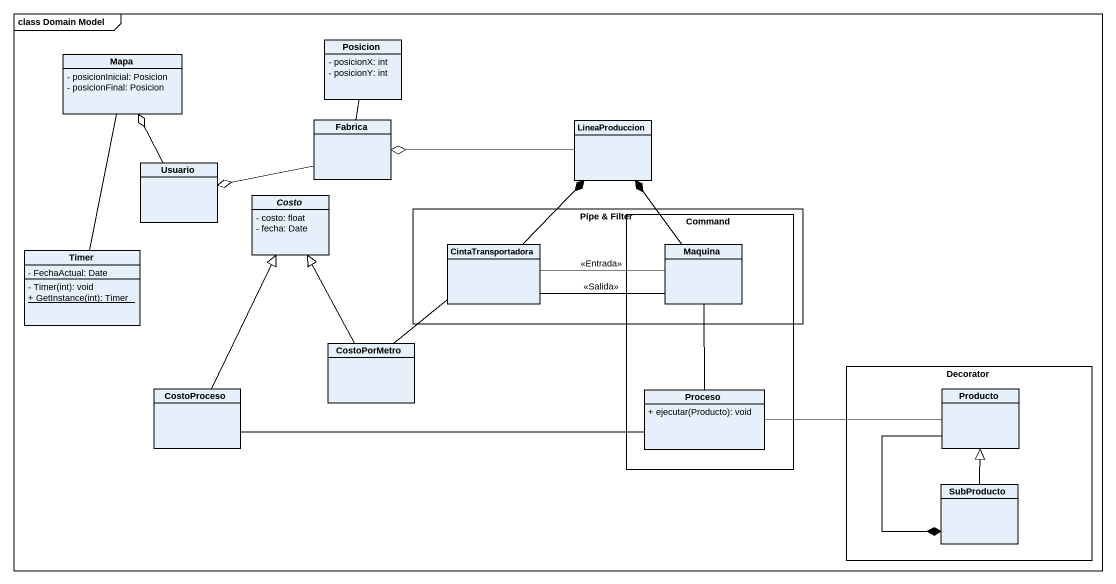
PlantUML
@startuml
mainframe class Domain Model
hide circle
hide empty members
skinparam classAttributeIconSize 0
class Posicion {
  - posicionX: int
  - posicionY: int
}
class Mapa {
  - posicionInicial: Posicion
  - posicionFinal: Posicion
}
class Fabrica
class LineaProduccion
class Usuario
abstract class Costo {
  - costo: float
  - fecha: Date
}
rectangle "Pipe & Filter" as Pipe_Filter {
  class CintaTransportadora
}
rectangle Command {
  class Maquina
  class Proceso {
    + ejecutar(Producto): void
  }
}
class Timer {
  - FechaActual: Date
  - Timer(int): void
  {static} + GetInstance(int): Timer
}
class CostoPorMetro
class CostoProceso
rectangle Decorator {
  class Producto
  class SubProducto
}
Fabrica -up- Posicion
Fabrica -left-o Usuario
LineaProduccion -left-o Fabrica
Usuario -up-o Mapa
CintaTransportadora -up-* LineaProduccion
CintaTransportadora -right- Maquina : <<Salida>>
Maquina -up-* LineaProduccion
Maquina -left- CintaTransportadora : <<Entrada>>
Maquina -- Proceso
Timer -up- Mapa
CostoPorMetro -up-|> Costo
CostoPorMetro -up- CintaTransportadora
CostoProceso -up-|> Costo
CostoProceso -right- Proceso
Proceso -right- Producto
Producto --* SubProducto
SubProducto -up-|> Producto
@enduml
